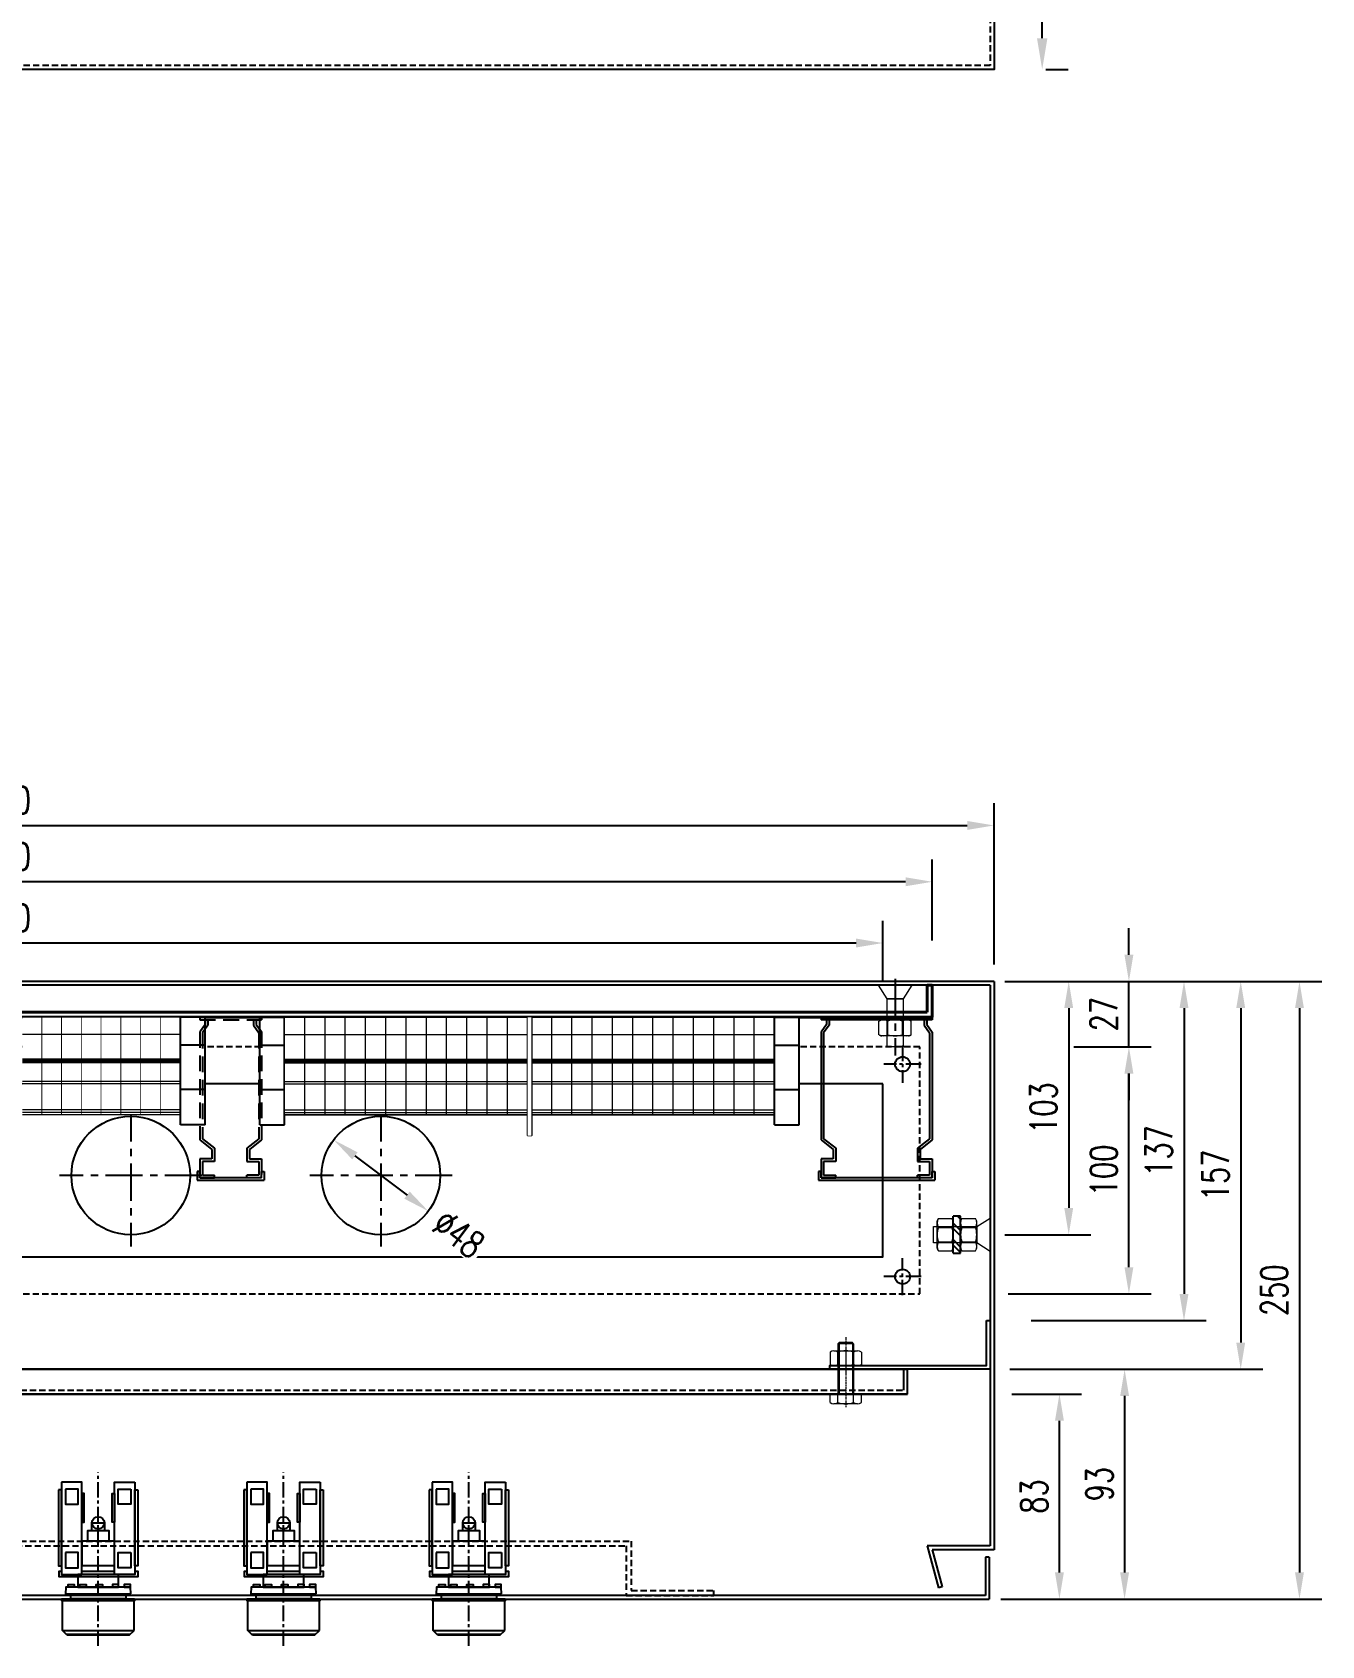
# Model space of a CAD drawing. Header units: millimetres. Extents: x 2153 to 5658, y -781 to 1156.
# Drawn here: x 3658 to 4179, y -781 to -128 of the extents above; entities that cross this region are included whole.
import ezdxf

# ---------------------------------------------------------------- set-up
doc = ezdxf.new("R2010")
doc.units = ezdxf.units.MM
doc.set_wipeout_variables(frame=1)
doc.linetypes.add('CENTER', pattern=[2, 1.25, -0.25, 0.25, -0.25])
doc.linetypes.add('HIDDEN', pattern=[9.525, 6.35, -3.175])
for name, color, linetype in [('000planta general', 7, 'Continuous'), ('40GENE-102-DIMENSION', 40, 'Continuous'), ('47ELEC-102-PROYEC', 1, 'HIDDEN'), ('47ELEC-103-EJES', 122, 'CENTER'), ('47ELEC-106-SIMB-F', 2, 'Continuous'), ('47ELEC-107-SIMB-M', 3, 'Continuous'), ('47ELEC-109-ACHUR', 8, 'Continuous'), ('47ELEC-205-EQUIP', 5, 'Continuous')]:
    doc.layers.add(name, color=color, linetype=linetype)
doc.layers.add('modelo', color=5, linetype='Continuous', lineweight=40)
doc.styles.add('ROMANS', font='romans.shx', dxfattribs={"width": 0.75})
doc.dimstyles.new('SNC-LAVALIN', dxfattribs={"dimscale": 0, "dimtxt": 2.5, "dimasz": 2.5, "dimexe": 1.5, "dimexo": 1, "dimgap": 1.25, "dimtad": 1, "dimdec": 0, "dimzin": 1, "dimdsep": 46, "dimtxsty": 'ROMANS', "dimcen": 0.09, "dimclrd": 256, "dimclre": 256, "dimclrt": 7, "dimadec": 0, "dimazin": 0, "dimtfac": 1, "dimtdec": 0, "dimtix": 1, "dimtmove": 2, "dimatfit": 3, "dimfxl": 1, "dimtfill": 1, "dimtolj": 1, "dimarcsym": 0})

# ---------------------------------------------------------------- blocks, each defined once
blk = doc.blocks.new('CA-40x60')
at = {"layer": '40GENE-102-DIMENSION', "color": 40}
for p, q in [((-1.07, -13), (-1.07, 32)), ((-1.07, 32), (0, 32)), ((0, -13), (0, 32)), ((0, 29.77), (1.84, 29.77)), ((0, 28.7), (2.19, 28.7)), ((1.84, 29.77), (4.91, 32)), ((2.19, 28.7), (5.26, 30.93)), ((4.91, 32), (48.6, 32)), ((5.26, 30.93), (48.08, 30.93)), ((48.08, 30.93), (51.92, 25.99)), ((48.6, 32), (52.44, 27.06)), ((52.44, 27.06), (56.28, 27.06)), ((56.28, 27.06), (56.28, 32)), ((56.28, 32), (63.93, 32)), ((57.35, 25.99), (57.35, 30.93)), ((57.35, 30.93), (62.87, 30.93)), ((62.87, 30.93), (62.87, 25.99)), ((63.93, 32), (63.93, 25.99)), ((51.92, 25.99), (57.35, 25.99)), ((63.93, 25.99), (62.87, 25.99)), ((-1.07, -13), (0, -13)), ((0, -9.7), (2.19, -9.7)), ((0, -10.77), (1.84, -10.77)), ((1.84, -10.77), (4.91, -13)), ((2.19, -9.7), (5.26, -11.93)), ((4.91, -13), (48.6, -13)), ((5.26, -11.93), (48.08, -11.93)), ((48.08, -11.93), (51.92, -6.99)), ((48.6, -13), (52.44, -8.06)), ((51.92, -6.99), (57.35, -6.99)), ((52.44, -8.06), (56.28, -8.06)), ((56.28, -8.06), (56.28, -13)), ((56.28, -13), (63.93, -13)), ((57.35, -6.99), (57.35, -11.93)), ((57.35, -11.93), (62.87, -11.93)), ((62.87, -11.93), (62.87, -6.99)), ((63.93, -6.99), (62.87, -6.99)), ((63.93, -13), (63.93, -6.99))]:
    blk.add_line(p, q, dxfattribs=at)
blk = doc.blocks.new('*D60')
at = {"layer": '40GENE-102-DIMENSION', "lineweight": -2, "transparency": 16777216}
for p, q in [((4064.77, -511.89), (4179.38, -511.89)), ((4170.38, -522.69), (4170.38, -751.09)), ((4049.47, -761.89), (4179.38, -761.89))]:
    blk.add_line(p, q, dxfattribs=at)
at = {"layer": '40GENE-102-DIMENSION', "transparency": 16777216}
for points in [[(4168.58, -522.69), (4172.18, -522.69), (4170.38, -511.89)], [(4168.58, -751.09), (4172.18, -751.09), (4170.38, -761.89)]]:
    blk.add_solid(points, dxfattribs=at)
at = {"layer": '40GENE-102-DIMENSION', "color": 0, "transparency": 16777216, "insert": (4160.18, -636.89), "char_height": 10.8, "attachment_point": 5, "rotation": 90, "style": 'ROMANS', "bg_fill": 3, "box_fill_scale": 1.1, "bg_fill_color": 256, "bg_fill_true_color": 13158600, "bg_fill_transparency": 0}
blk.add_mtext('\\A1;250', dxfattribs=at)
blk = doc.blocks.new('*D41')
at = {"layer": '40GENE-102-DIMENSION', "lineweight": -2, "transparency": 16777216}
for p, q in [((4065.4, -511.89), (4132.65, -511.89)), ((4123.65, -522.69), (4123.65, -638.37)), ((4061.77, -649.17), (4132.65, -649.17))]:
    blk.add_line(p, q, dxfattribs=at)
at = {"layer": '40GENE-102-DIMENSION', "transparency": 16777216}
for points in [[(4121.85, -522.69), (4125.45, -522.69), (4123.65, -511.89)], [(4121.85, -638.37), (4125.45, -638.37), (4123.65, -649.17)]]:
    blk.add_solid(points, dxfattribs=at)
at = {"layer": '40GENE-102-DIMENSION', "color": 0, "transparency": 16777216, "insert": (4113.45, -580.53), "char_height": 10.8, "attachment_point": 5, "rotation": 90, "style": 'ROMANS', "bg_fill": 3, "box_fill_scale": 1.1, "bg_fill_color": 256, "bg_fill_true_color": 13158600, "bg_fill_transparency": 0}
blk.add_mtext('\\A1;137', dxfattribs=at)
blk = doc.blocks.new('*D42')
at = {"layer": '40GENE-102-DIMENSION', "lineweight": -2, "transparency": 16777216}
for p, q in [((4051.16, -511.89), (4086, -511.89)), ((4077, -522.69), (4077, -603.6)), ((4051.16, -614.4), (4086, -614.4))]:
    blk.add_line(p, q, dxfattribs=at)
at = {"layer": '40GENE-102-DIMENSION', "transparency": 16777216}
for points in [[(4075.2, -522.69), (4078.8, -522.69), (4077, -511.89)], [(4075.2, -603.6), (4078.8, -603.6), (4077, -614.4)]]:
    blk.add_solid(points, dxfattribs=at)
at = {"layer": '40GENE-102-DIMENSION', "color": 0, "transparency": 16777216, "insert": (4066.8, -563.15), "char_height": 10.8, "attachment_point": 5, "rotation": 90, "style": 'ROMANS', "bg_fill": 3, "box_fill_scale": 1.1, "bg_fill_color": 256, "bg_fill_true_color": 13158600, "bg_fill_transparency": 0}
blk.add_mtext('\\A1;103', dxfattribs=at)
blk = doc.blocks.new('*D61')
at = {"layer": '40GENE-102-DIMENSION', "lineweight": -2, "transparency": 16777216}
for p, q in [((3271.77, -495.39), (3271.77, -462.56)), ((4021.77, -495.39), (4021.77, -462.56)), ((4010.97, -471.56), (3282.57, -471.56))]:
    blk.add_line(p, q, dxfattribs=at)
at = {"layer": '40GENE-102-DIMENSION', "transparency": 16777216}
for points in [[(3282.57, -469.76), (3282.57, -473.36), (3271.77, -471.56)], [(4010.97, -469.76), (4010.97, -473.36), (4021.77, -471.56)]]:
    blk.add_solid(points, dxfattribs=at)
at = {"layer": '40GENE-102-DIMENSION', "color": 0, "transparency": 16777216, "insert": (3646.77, -461.36), "char_height": 10.8, "attachment_point": 5, "style": 'ROMANS', "bg_fill": 3, "box_fill_scale": 1.1, "bg_fill_color": 256, "bg_fill_true_color": 13158600, "bg_fill_transparency": 0}
blk.add_mtext('\\A1;750', dxfattribs=at)
blk = doc.blocks.new('*D43')
at = {"layer": '40GENE-102-DIMENSION', "lineweight": -2, "transparency": 16777216}
for p, q in [((3246.77, -505.01), (3246.77, -439.77)), ((4046.77, -505.01), (4046.77, -439.77)), ((3257.57, -448.77), (4035.97, -448.77))]:
    blk.add_line(p, q, dxfattribs=at)
at = {"layer": '40GENE-102-DIMENSION', "transparency": 16777216}
for points in [[(3257.57, -446.97), (3257.57, -450.57), (3246.77, -448.77)], [(4035.97, -446.97), (4035.97, -450.57), (4046.77, -448.77)]]:
    blk.add_solid(points, dxfattribs=at)
at = {"layer": '40GENE-102-DIMENSION', "color": 0, "transparency": 16777216, "insert": (3646.77, -438.57), "char_height": 10.8, "attachment_point": 5, "style": 'ROMANS', "bg_fill": 3, "box_fill_scale": 1.1, "bg_fill_color": 256, "bg_fill_true_color": 13158600, "bg_fill_transparency": 0}
blk.add_mtext('\\A1;800', dxfattribs=at)
blk = doc.blocks.new('*D44')
at = {"layer": '40GENE-102-DIMENSION', "lineweight": -2, "transparency": 16777216}
for p, q in [((3291.77, -490.67), (3291.77, -487.35)), ((4001.77, -512.07), (4001.77, -487.35)), ((3990.97, -496.35), (3302.57, -496.35))]:
    blk.add_line(p, q, dxfattribs=at)
at = {"layer": '40GENE-102-DIMENSION', "transparency": 16777216}
for points in [[(3302.57, -494.55), (3302.57, -498.15), (3291.77, -496.35)], [(3990.97, -494.55), (3990.97, -498.15), (4001.77, -496.35)]]:
    blk.add_solid(points, dxfattribs=at)
at = {"layer": '40GENE-102-DIMENSION', "color": 0, "transparency": 16777216, "insert": (3646.77, -486.15), "char_height": 10.8, "attachment_point": 5, "style": 'ROMANS', "bg_fill": 3, "box_fill_scale": 1.1, "bg_fill_color": 256, "bg_fill_true_color": 13158600, "bg_fill_transparency": 0}
blk.add_mtext('\\A1;710', dxfattribs=at)
blk = doc.blocks.new('*D45')
at = {"layer": '40GENE-102-DIMENSION', "lineweight": -2, "transparency": 16777216}
for p, q in [((4079.07, -538.39), (4110.36, -538.39)), ((4101.36, -627.59), (4101.36, -549.19)), ((4052.56, -638.39), (4110.36, -638.39))]:
    blk.add_line(p, q, dxfattribs=at)
at = {"layer": '40GENE-102-DIMENSION', "transparency": 16777216}
for points in [[(4099.56, -549.19), (4103.16, -549.19), (4101.36, -538.39)], [(4099.56, -627.59), (4103.16, -627.59), (4101.36, -638.39)]]:
    blk.add_solid(points, dxfattribs=at)
at = {"layer": '40GENE-102-DIMENSION', "color": 0, "transparency": 16777216, "insert": (4091.16, -588.39), "char_height": 10.8, "attachment_point": 5, "rotation": 90, "style": 'ROMANS', "bg_fill": 3, "box_fill_scale": 1.1, "bg_fill_color": 256, "bg_fill_true_color": 13158600, "bg_fill_transparency": 0}
blk.add_mtext('\\A1;100', dxfattribs=at)
blk = doc.blocks.new('*D46')
at = {"layer": '40GENE-102-DIMENSION', "lineweight": -2, "transparency": 16777216}
for p, q in [((4101.36, -501.09), (4101.36, -490.29)), ((4101.36, -538.39), (4101.36, -511.89)), ((4104, -511.89), (4110.36, -511.89)), ((4097.07, -538.39), (4110.36, -538.39)), ((4101.36, -549.19), (4101.36, -559.99))]:
    blk.add_line(p, q, dxfattribs=at)
at = {"layer": '40GENE-102-DIMENSION', "transparency": 16777216}
for points in [[(4099.56, -501.09), (4103.16, -501.09), (4101.36, -511.89)], [(4099.56, -549.19), (4103.16, -549.19), (4101.36, -538.39)]]:
    blk.add_solid(points, dxfattribs=at)
at = {"layer": '40GENE-102-DIMENSION', "color": 0, "transparency": 16777216, "insert": (4091.16, -525.14), "char_height": 10.8, "attachment_point": 5, "rotation": 90, "style": 'ROMANS', "bg_fill": 3, "box_fill_scale": 1.1, "bg_fill_color": 256, "bg_fill_true_color": 13158600, "bg_fill_transparency": 0}
blk.add_mtext('\\A1;27', dxfattribs=at)
blk = doc.blocks.new('*D64')
at = {"layer": '40GENE-102-DIMENSION', "lineweight": -2, "transparency": 16777216}
blk.add_line((3788.16, -582.5), (3809.24, -598.39), dxfattribs=at)
at = {"layer": '40GENE-102-DIMENSION', "transparency": 16777216}
blk.add_solid([(3789.24, -581.07), (3787.07, -583.94), (3779.53, -576)], dxfattribs=at)
at = {"layer": '40GENE-102-DIMENSION', "color": 0, "transparency": 16777216, "insert": (3830.15, -614.14), "char_height": 10.8, "attachment_point": 5, "rotation": 323.00621, "style": 'ROMANS', "bg_fill": 3, "box_fill_scale": 1.1, "bg_fill_color": 256, "bg_fill_true_color": 13158600, "bg_fill_transparency": 0}
blk.add_mtext('\\A1;∅48', dxfattribs=at)
at = {"layer": '40GENE-102-DIMENSION', "transparency": 16777216}
blk.add_solid([(3810.32, -596.95), (3808.16, -599.83), (3817.87, -604.89)], dxfattribs=at)
blk = doc.blocks.new('tuerxa 1-4')
at = {"color": 7, "lineweight": 5}
for p, q in [((-6.35, -2.5), (-6.35, 2.5)), ((4.76, 3), (-4.76, 3)), ((-3.18, 2.5), (-3.18, -2.5)), ((3.18, 2.5), (3.18, -2.5)), ((6.35, -2.5), (6.35, 2.5)), ((4.76, -3), (-4.76, -3))]:
    blk.add_line(p, q, dxfattribs=at)
at = {"color": 7, "linetype": 'CENTER', "lineweight": 5}
blk.add_line((0, -3), (0, 3), dxfattribs=at)
at = {"color": 7, "lineweight": 5}
for centre, radius, start, end in [((-4.76, 0.23), 2.77, 55.03966, 124.96034), ((0, -7.33), 10.33, 72.10345, 107.89655), ((4.76, 0.23), 2.77, 55.03966, 124.96034), ((-4.76, -0.23), 2.77, 235.03966, 304.96034), ((0, 7.33), 10.33, 252.10345, 287.89655), ((4.76, -0.23), 2.77, 235.03966, 304.96034)]:
    blk.add_arc(centre, radius, start, end, dxfattribs=at)
blk = doc.blocks.new('*D47')
at = {"layer": '40GENE-102-DIMENSION', "lineweight": -2, "transparency": 16777216}
for p, q in [((4128.36, -511.89), (4155.6, -511.89)), ((4146.6, -522.69), (4146.6, -658.09)), ((4053.12, -668.89), (4155.6, -668.89))]:
    blk.add_line(p, q, dxfattribs=at)
at = {"layer": '40GENE-102-DIMENSION', "transparency": 16777216}
for points in [[(4144.8, -522.69), (4148.4, -522.69), (4146.6, -511.89)], [(4144.8, -658.09), (4148.4, -658.09), (4146.6, -668.89)]]:
    blk.add_solid(points, dxfattribs=at)
at = {"layer": '40GENE-102-DIMENSION', "color": 0, "transparency": 16777216, "insert": (4136.4, -590.39), "char_height": 10.8, "attachment_point": 5, "rotation": 90, "style": 'ROMANS', "bg_fill": 3, "box_fill_scale": 1.1, "bg_fill_color": 256, "bg_fill_true_color": 13158600, "bg_fill_transparency": 0}
blk.add_mtext('\\A1;157', dxfattribs=at)
blk = doc.blocks.new('*D48')
at = {"layer": '40GENE-102-DIMENSION', "lineweight": -2, "transparency": 16777216}
for p, q in [((4053.92, -678.89), (4082.24, -678.89)), ((4073.24, -751.09), (4073.24, -689.69)), ((4053.92, -761.89), (4082.24, -761.89))]:
    blk.add_line(p, q, dxfattribs=at)
at = {"layer": '40GENE-102-DIMENSION', "transparency": 16777216}
for points in [[(4071.44, -689.69), (4075.04, -689.69), (4073.24, -678.89)], [(4071.44, -751.09), (4075.04, -751.09), (4073.24, -761.89)]]:
    blk.add_solid(points, dxfattribs=at)
at = {"layer": '40GENE-102-DIMENSION', "color": 0, "transparency": 16777216, "insert": (4063.04, -720.39), "char_height": 10.8, "attachment_point": 5, "rotation": 90, "style": 'ROMANS', "bg_fill": 3, "box_fill_scale": 1.1, "bg_fill_color": 256, "bg_fill_true_color": 13158600, "bg_fill_transparency": 0}
blk.add_mtext('\\A1;83', dxfattribs=at)
blk = doc.blocks.new('*D49')
at = {"layer": '40GENE-102-DIMENSION', "lineweight": -2, "transparency": 16777216}
for p, q in [((4072.95, -668.89), (4108.61, -668.89)), ((4099.61, -679.69), (4099.61, -751.09)), ((4074.2, -761.89), (4108.61, -761.89))]:
    blk.add_line(p, q, dxfattribs=at)
at = {"layer": '40GENE-102-DIMENSION', "transparency": 16777216}
for points in [[(4097.81, -679.69), (4101.41, -679.69), (4099.61, -668.89)], [(4097.81, -751.09), (4101.41, -751.09), (4099.61, -761.89)]]:
    blk.add_solid(points, dxfattribs=at)
at = {"layer": '40GENE-102-DIMENSION', "color": 0, "transparency": 16777216, "insert": (4089.41, -715.39), "char_height": 10.8, "attachment_point": 5, "rotation": 90, "style": 'ROMANS', "bg_fill": 3, "box_fill_scale": 1.1, "bg_fill_color": 256, "bg_fill_true_color": 13158600, "bg_fill_transparency": 0}
blk.add_mtext('\\A1;93', dxfattribs=at)
blk = doc.blocks.new('*D84')
at = {"layer": '40GENE-102-DIMENSION', "lineweight": -2, "transparency": 16777216}
for p, q in [((4042.77, -77.4), (4076.77, -77.4)), ((4066.27, -90), (4066.27, -97.05)), ((4066.27, -130.14), (4066.27, -123.1)), ((4067.77, -142.74), (4076.77, -142.74))]:
    blk.add_line(p, q, dxfattribs=at)
at = {"layer": '40GENE-102-DIMENSION', "transparency": 16777216}
for points in [[(4064.17, -90), (4068.37, -90), (4066.27, -77.4)], [(4064.17, -130.14), (4068.37, -130.14), (4066.27, -142.74)]]:
    blk.add_solid(points, dxfattribs=at)
at = {"layer": '40GENE-102-DIMENSION', "color": 0, "transparency": 16777216, "insert": (4066.27, -110.07), "char_height": 12.6, "attachment_point": 5, "rotation": 90, "style": 'ROMANS', "bg_fill": 3, "box_fill_scale": 1.1, "bg_fill_color": 256, "bg_fill_true_color": 13158600, "bg_fill_transparency": 0}
blk.add_mtext('\\A1;65', dxfattribs=at)
blk = doc.blocks.new('MLBL-LAMPARA-VS')
at = {"layer": '47ELEC-107-SIMB-M'}
h = blk.add_hatch(color=256, dxfattribs=at)
h.dxf.hatch_style = 1
h.paths.add_polyline_path([(-14, 14.71), (-14.72, 14.71), (-14.72, 0), (-14, 0)])
h.paths.add_polyline_path([(-14, 0), (-14.72, 0), (-14.72, -14.71), (-14, -14.71)])
at = {"layer": '47ELEC-103-EJES', "ltscale": 5}
blk.add_line((4.23, 0), (-65.89, 0), dxfattribs=at)
at = {"layer": '47ELEC-107-SIMB-M'}
for p, q in [((-14, 14.5), (-14, -14.5)), ((-2, 14.5), (-14, 14.5)), ((0, 12.5), (-2, 14.5)), ((-2, -14.5), (-2, 14.5)), ((-0.32, 12.82), (-0.32, -12.82)), ((0, 12.5), (0, -12.5)), ((0, -12.5), (-2, -14.5)), ((-2, -14.5), (-14, -14.5))]:
    blk.add_line(p, q, dxfattribs=at)
for points in [[(-62, 14.87), (-24.54, 14.87), (-24.54, 6.62), (-62, 6.62)], [(-59.16, 13.21), (-53.01, 13.21), (-53.01, 8.08), (-59.16, 8.08)], [(-58.88, 16.04), (-28.06, 16.04), (-28.06, 14.87), (-58.88, 14.87)], [(-33.49, 13.21), (-27.34, 13.21), (-27.34, 8.08), (-33.49, 8.08)], [(-16.72, 13.24), (-19.54, 13.04), (-19.54, -13.04), (-16.72, -13.24)], [(-14.72, 14.71), (-14, 14.71), (-14, -14.71), (-14.72, -14.71)], [(-57.45, 6.62), (-45.72, 6.62), (-45.72, 5.69), (-57.45, 5.69)], [(-28.27, 6.62), (-38.15, 6.62), (-38.15, -6.62), (-28.27, -6.62)], [(-19.54, 8.19), (-24.54, 8.19), (-24.54, -8.19), (-19.54, -8.19)], [(-19.54, 13.04), (-20.59, 13.04), (-20.59, 10.58), (-19.54, 10.58)], [(-19.54, 8.29), (-20.59, 8.29), (-20.59, 5.83), (-19.54, 5.83)], [(-16.72, 11.15), (-14.72, 11.15), (-14.72, -11.05), (-16.72, -11.05)], [(-19.54, -0.77), (-20.59, -0.77), (-20.59, 1.7), (-19.54, 1.7)], [(-57.45, -6.62), (-45.72, -6.62), (-45.72, -5.69), (-57.45, -5.69)], [(-19.54, -7.36), (-20.59, -7.36), (-20.59, -4.9), (-19.54, -4.9)], [(-62, -14.87), (-24.54, -14.87), (-24.54, -6.62), (-62, -6.62)], [(-59.16, -13.21), (-53.01, -13.21), (-53.01, -8.08), (-59.16, -8.08)], [(-33.49, -13.21), (-27.34, -13.21), (-27.34, -8.08), (-33.49, -8.08)], [(-19.54, -12.11), (-20.59, -12.11), (-20.59, -9.65), (-19.54, -9.65)], [(-58.88, -16.04), (-28.06, -16.04), (-28.06, -14.87), (-58.88, -14.87)]]:
    blk.add_lwpolyline(points, close=True, dxfattribs=at)
for points in [[(-25.96, 14.87), (-25.96, 16.1), (-23.69, 16.1), (-23.69, -15.85), (-25.96, -15.85), (-25.96, -14.87)], [(-25.96, -6.62), (-25.96, 6.62)], [(-42.39, -2.5), (-45.48, -2.5), (-45.48, 2.5), (-42.39, 2.5)], [(-38.15, -4.25), (-42.39, -4.25), (-42.39, 4.27), (-38.15, 4.27)]]:
    blk.add_lwpolyline(points, dxfattribs=at)
blk.add_circle((-45.48, 0), 2.5, dxfattribs=at)
blk = doc.blocks.new('BORNERA -10mm-latarl')
at = {"color": 5}
blk.add_wipeout([(41.61, 0), (33.61, 0), (33.61, -39.53), (41.61, -39.53)], dxfattribs=at)
at = {"layer": '47ELEC-205-EQUIP', "color": 5, "lineweight": 5}
for p, q in [((41.61, 0), (33.61, 0)), ((41.61, -39.53), (41.61, 0)), ((41.61, -7), (33.61, -7)), ((41.61, -17), (33.61, -17)), ((41.61, -17.5), (33.61, -17.5)), ((41.61, -18), (33.61, -18)), ((41.61, -18.5), (33.61, -18.5)), ((41.61, -26), (33.61, -26)), ((41.61, -27), (33.61, -27)), ((41.61, -37.53), (33.61, -37.53)), ((41.61, -38.53), (33.61, -38.53)), ((41.61, -39.53), (33.61, -39.53)), ((41.61, -39.53), (33.61, -39.53))]:
    blk.add_line(p, q, dxfattribs=at)
blk = doc.blocks.new('bornera separadora')
blk.add_wipeout([(-10, 21.78), (0, 21.78), (0, -21.78), (-10, -21.78)])
for p, q in [((-10, -21.78), (-10, 21.78)), ((0, 21.78), (-10, 21.78)), ((0, -21.78), (0, 21.78)), ((0, 10.47), (-10, 10.47)), ((0, -7.41), (-10, -7.41)), ((0, -21.78), (-10, -21.78))]:
    blk.add_line(p, q)
blk = doc.blocks.new('SEPA VS')
blk.add_lwpolyline([(3858.08, -460.69), (3859.58, -460.69), (3859.58, -508.57), (3858.08, -508.57)], close=True)
blk.add_wipeout([(3858.08, -460.69), (3858.08, -508.57), (3859.58, -508.57), (3859.58, -460.69)])
blk = doc.blocks.new('SSSSS')
at = {"color": 5, "lineweight": 5}
blk.add_wipeout([(3759.68, -460.69), (3767.88, -460.69), (3767.88, -500.22), (3759.68, -500.22)], dxfattribs=at).dxf.layer = '47ELEC-205-EQUIP'
at = {"layer": '47ELEC-205-EQUIP', "color": 5, "lineweight": 5}
for p, q in [((3759.68, -500.22), (3759.68, -460.69)), ((3759.68, -460.69), (3767.88, -460.69)), ((3759.68, -467.69), (3767.88, -467.69)), ((3759.68, -477.69), (3767.88, -477.69)), ((3759.68, -478.19), (3767.88, -478.19)), ((3759.68, -478.69), (3767.88, -478.69)), ((3759.68, -479.19), (3767.88, -479.19)), ((3759.68, -486.69), (3767.88, -486.69)), ((3759.68, -487.69), (3767.88, -487.69)), ((3759.68, -498.22), (3767.88, -498.22)), ((3759.68, -499.22), (3767.88, -499.22)), ((3759.68, -500.22), (3767.88, -500.22)), ((3759.68, -500.22), (3767.88, -500.22))]:
    blk.add_line(p, q, dxfattribs=at)
blk.add_lwpolyline([(3759.68, -460.69), (3767.88, -460.69), (3767.88, -500.22), (3759.68, -500.22)], close=True, dxfattribs=at)
blk = doc.blocks.new('25')
at = {"layer": '40GENE-102-DIMENSION', "color": 40, "linetype": 'HIDDEN'}
for p, q in [((5244.61, 884.58), (5244.61, 909.58)), ((5244.61, 909.58), (5245.68, 909.58)), ((5245.68, 884.58), (5245.68, 909.58)), ((5247.52, 907.35), (5250.59, 909.58)), ((5247.87, 906.28), (5250.94, 908.51)), ((5250.59, 909.58), (5294.28, 909.58)), ((5250.94, 908.51), (5293.76, 908.51)), ((5293.76, 908.51), (5297.6, 903.57)), ((5294.28, 909.58), (5298.12, 904.64)), ((5301.96, 904.64), (5301.96, 909.58)), ((5301.96, 909.58), (5309.61, 909.58)), ((5303.03, 903.57), (5303.03, 908.51)), ((5303.03, 908.51), (5308.55, 908.51)), ((5308.55, 908.51), (5308.55, 903.57)), ((5309.61, 909.58), (5309.61, 903.57)), ((5245.68, 907.35), (5247.52, 907.35)), ((5245.68, 906.28), (5247.87, 906.28)), ((5297.6, 903.57), (5303.03, 903.57)), ((5298.12, 904.64), (5301.96, 904.64)), ((5309.61, 903.57), (5308.55, 903.57)), ((5293.76, 885.65), (5297.6, 890.59)), ((5294.28, 884.58), (5298.12, 889.52)), ((5297.6, 890.59), (5303.03, 890.59)), ((5298.12, 889.52), (5301.96, 889.52)), ((5301.96, 889.52), (5301.96, 884.58)), ((5303.03, 890.59), (5303.03, 885.65)), ((5308.55, 885.65), (5308.55, 890.59)), ((5309.61, 890.59), (5308.55, 890.59)), ((5309.61, 884.58), (5309.61, 890.59)), ((5244.61, 884.58), (5245.68, 884.58)), ((5245.68, 887.88), (5247.87, 887.88)), ((5245.68, 886.81), (5247.52, 886.81)), ((5247.52, 886.81), (5250.59, 884.58)), ((5247.87, 887.88), (5250.94, 885.65)), ((5250.59, 884.58), (5294.28, 884.58)), ((5250.94, 885.65), (5293.76, 885.65)), ((5301.96, 884.58), (5309.61, 884.58)), ((5303.03, 885.65), (5308.55, 885.65))]:
    blk.add_line(p, q, dxfattribs=at)

msp = doc.modelspace()

# ---------------------------------------------------------------- linework, layer by layer
at = {"color": 7, "lineweight": 5}
for p, q in [((4000.23, -533.46), (4000.23, -527.96)), ((4012.21, -527.46), (4001.33, -527.46)), ((4003.82, -533.46), (4003.82, -527.96)), ((4009.72, -533.46), (4009.72, -527.96)), ((4013.31, -533.46), (4013.31, -527.96)), ((4012.21, -533.96), (4001.33, -533.96)), ((4023.77, -619.83), (4023.77, -608.96)), ((3984.1, -658.02), (3983.6, -658.52)), ((3983.6, -658.52), (3983.6, -678.89)), ((3989.95, -658.52), (3983.6, -658.52)), ((3989.45, -658.02), (3984.1, -658.02)), ((3984.1, -658.02), (3984.1, -678.89)), ((3989.95, -658.52), (3989.45, -658.02)), ((3989.45, -658.02), (3989.45, -678.89)), ((3989.95, -658.52), (3989.95, -678.89)), ((3993.12, -678.89), (3980.42, -678.89)), ((3980.42, -682.39), (3980.42, -678.89)), ((3983.59, -682.39), (3983.59, -678.89)), ((3989.95, -682.39), (3989.95, -678.89)), ((3993.12, -682.39), (3993.12, -678.89)), ((3991.53, -682.89), (3982.01, -682.89))]:
    msp.add_line(p, q, dxfattribs=at)
at = {"color": 40}
for p, q in [((3725.39, -588.89), (3724.39, -588.89)), ((3724.39, -588.89), (3724.39, -591.39)), ((3724.39, -591.39), (3724.39, -592.39)), ((3724.39, -592.39), (3751.39, -592.39)), ((3725.39, -591.39), (3725.39, -588.89)), ((3750.39, -591.39), (3725.39, -591.39)), ((3750.39, -591.39), (3750.39, -588.89)), ((3750.39, -588.89), (3751.39, -588.89)), ((3751.39, -588.89), (3751.39, -591.39)), ((3751.39, -591.39), (3751.39, -592.39)), ((3976.77, -588.89), (3975.77, -588.89)), ((3975.77, -588.89), (3975.77, -591.39)), ((3975.77, -591.39), (3975.77, -592.39)), ((3975.77, -592.39), (4022.77, -592.39)), ((3976.77, -591.39), (3976.77, -588.89)), ((4021.77, -591.39), (3976.77, -591.39)), ((4021.77, -591.39), (4021.77, -588.89)), ((4021.77, -588.89), (4022.77, -588.89)), ((4022.77, -588.89), (4022.77, -591.39)), ((4022.77, -591.39), (4022.77, -592.39))]:
    msp.add_line(p, q, dxfattribs=at)
at = {"color": 7, "linetype": 'CENTER', "lineweight": 5}
msp.add_line((3986.77, -655.83), (3986.77, -684.24), dxfattribs=at)
at = {"color": 7, "lineweight": 5}
for points in [[(4000.02, -513.39), (4013.52, -513.39), (4010.07, -518.89), (4003.47, -518.89)], [(4003.47, -518.89), (4010.07, -518.89), (4010.07, -538.39), (4003.47, -538.39)]]:
    msp.add_lwpolyline(points, close=True, dxfattribs=at)
for centre, radius, start, end in [((4002.03, -530.93), 3.47, 58.83853, 121.16147), ((4001.6, -529.5), 2.06, 97.38491, 131.503), ((4006.77, -536.41), 8.95, 70.76054, 109.23946), ((4011.51, -530.93), 3.47, 58.83853, 121.16147), ((4011.94, -529.5), 2.06, 48.497, 82.61509), ((4002.03, -530.49), 3.47, 238.83853, 301.16147), ((4001.6, -531.92), 2.06, 228.497, 262.61509), ((4006.77, -525.01), 8.95, 250.76054, 289.23946), ((4011.51, -530.49), 3.47, 238.83853, 301.16147), ((4011.94, -531.92), 2.06, 277.38491, 311.503), ((4027.24, -609.65), 3.47, 148.83853, 211.16147), ((4025.81, -609.23), 2.06, 138.497, 172.61509), ((4032.72, -614.4), 8.95, 160.76054, 199.23946), ((4027.24, -619.14), 3.47, 148.83853, 211.16147), ((4025.81, -619.57), 2.06, 187.38491, 221.503), ((3982.01, -680.12), 2.77, 235.04286, 304.95714), ((3986.77, -672.56), 10.33, 252.10259, 287.89741), ((3991.53, -680.12), 2.77, 235.04286, 304.95714)]:
    msp.add_arc(centre, radius, start, end, dxfattribs=at)
at = {"layer": '47ELEC-102-PROYEC', "linetype": 'Continuous', "ltscale": 3}
for p, q in [((3285.49, -668.89), (4011.77, -668.89)), ((4010.27, -677.39), (4010.27, -668.89)), ((4011.77, -678.89), (3285.49, -678.89))]:
    msp.add_line(p, q, dxfattribs=at)
at = {"layer": '47ELEC-102-PROYEC', "ltscale": 0.4}
msp.add_line((3283.27, -677.39), (4010.27, -677.39), dxfattribs=at)
at = {"layer": '47ELEC-102-PROYEC', "ltscale": 0.5}
msp.add_line((3933.39, -760.39), (3933.39, -758.39), dxfattribs=at)
at = {"layer": '47ELEC-102-PROYEC', "ltscale": 0.4}
msp.add_lwpolyline([(4016.77, -538.39), (3276.77, -538.39), (3276.77, -638.39), (4016.77, -638.39)], close=True, dxfattribs=at)
at = {"layer": '47ELEC-102-PROYEC', "linetype": 'Continuous', "ltscale": 3}
msp.add_lwpolyline([(4011.77, -678.89), (4011.77, -668.89), (3281.77, -668.89), (3281.77, -678.89)], close=True, dxfattribs=at)
at = {"layer": '47ELEC-102-PROYEC', "ltscale": 0.4}
for points in [[(3360.25, -758.39), (3393.7, -758.39), (3393.7, -738.39), (3899.95, -738.39), (3899.95, -758.39), (3933.39, -758.39)], [(3360.25, -760.39), (3395.7, -760.39), (3395.7, -740.39), (3897.95, -740.39), (3897.95, -760.39), (3933.39, -760.39)]]:
    msp.add_lwpolyline(points, dxfattribs=at)
at = {"layer": '47ELEC-103-EJES', "ltscale": 5}
for p, q in [((4009.77, -537.88), (4009.77, -552.91)), ((4017.29, -545.39), (4002.25, -545.39)), ((4009.77, -638.91), (4009.77, -623.88)), ((4017.29, -631.39), (4002.25, -631.39))]:
    msp.add_line(p, q, dxfattribs=at)
at = {"layer": '47ELEC-103-EJES', "ltscale": 12}
for p, q in [((3697.45, -561.65), (3697.45, -619.25)), ((3798.7, -561.65), (3798.7, -619.25)), ((3726.25, -590.45), (3668.65, -590.45)), ((3827.5, -590.45), (3769.9, -590.45))]:
    msp.add_line(p, q, dxfattribs=at)
at = {"layer": '47ELEC-205-EQUIP'}
for p, q in [((4046.77, -511.89), (3246.77, -511.89)), ((4045.27, -513.39), (3248.27, -513.39)), ((4045.27, -513.39), (4045.27, -740.39)), ((4046.77, -511.89), (4046.77, -741.89)), ((4045.27, -740.39), (4019.77, -740.39)), ((4045.27, -740.39), (4019.77, -740.39)), ((4019.77, -740.39), (4024.3, -757.3)), ((4046.77, -741.89), (4021.72, -741.89)), ((4021.72, -741.89), (4025.75, -756.91)), ((4044.77, -744.89), (4043.27, -744.89)), ((4043.27, -744.89), (4043.27, -760.39)), ((4044.77, -744.89), (4044.77, -761.89)), ((4025.75, -756.91), (4024.3, -757.3)), ((3248.77, -761.89), (4044.77, -761.89)), ((4043.27, -760.39), (3250.27, -760.39))]:
    msp.add_line(p, q, dxfattribs=at)
for points in [[(3246.77, 1057.26), (4046.77, 1057.26), (4046.77, -142.74), (3246.77, -142.74)], [(4001.77, -553.39), (3291.77, -553.39), (3291.77, -623.39), (4001.77, -623.39)]]:
    msp.add_lwpolyline(points, close=True, dxfattribs=at)
at = {"layer": '47ELEC-205-EQUIP', "linetype": 'HIDDEN', "ltscale": 0.4}
msp.add_lwpolyline([(3248.27, 1055.76), (4045.27, 1055.76), (4045.27, -141.24), (3248.27, -141.24)], close=True, dxfattribs=at)
at = {"layer": '47ELEC-205-EQUIP'}
for centre, radius in [((4009.77, -545.39), 3), ((3697.45, -590.45), 24), ((3798.7, -590.45), 24), ((4009.77, -631.39), 3)]:
    msp.add_circle(centre, radius, dxfattribs=at)
at = {"layer": 'modelo', "color": 6}
for p, q in [((4019.77, -524.39), (4019.77, -513.39)), ((4019.77, -513.39), (4021.77, -513.39)), ((4021.77, -526.39), (4021.77, -513.39)), ((4021.77, -526.39), (3271.77, -526.39)), ((4019.77, -524.39), (3273.77, -524.39))]:
    msp.add_line(p, q, dxfattribs=at)

# ---------------------------------------------------------------- block references
at = {"xscale": -1, "rotation": 90}
msp.add_blockref('CA-40x60', (4008.77, -527.46), dxfattribs=at)
for name, p, rotation in [('tuerxa 1-4', (3986.77, -664.39), 180), ('MLBL-LAMPARA-VS', (3684.27, -776.54), 270), ('MLBL-LAMPARA-VS', (3759.27, -776.54), 270), ('MLBL-LAMPARA-VS', (3834.27, -776.54), 270)]:
    msp.add_blockref(name, p, dxfattribs=dict(rotation=rotation))

# ---------------------------------------------------------------- next in the draw order: dimensions: what is measured, and where the dimension line sits
at = {"layer": '40GENE-102-DIMENSION', "color": 0}
dim = msp.add_linear_dim(base=(4066.27, -77.4), p1=(4046.77, -142.74), p2=(4021.77, -77.4), angle=90, dimstyle='SNC-LAVALIN', override={"dimscale": 7.000007, "dimtxt": 1.8, "dimasz": 1.8, "dimexo": 3, "dimgap": 0.8, "dimclrt": 0}, dxfattribs=at)
dim.commit()
dim.dimension.update_dxf_attribs({"geometry": '*D84', "text_midpoint": (4066.27, -110.07), "dimtype": 160})
dim = msp.add_linear_dim(base=(3271.77, -471.56), p1=(4021.77, -513.39), p2=(3271.77, -513.39), dimstyle='SNC-LAVALIN', override={"dimscale": 5.999988, "dimtxt": 1.8, "dimasz": 1.8, "dimexo": 3, "dimgap": 0.8, "dimclrt": 0}, dxfattribs=at)
dim.commit()
dim.dimension.update_dxf_attribs({"geometry": '*D61', "text_midpoint": (3646.77, -461.36)})
dim = msp.add_linear_dim(base=(4170.38, -761.89), p1=(4046.77, -511.89), p2=(4031.47, -761.89), angle=90, dimstyle='SNC-LAVALIN', override={"dimscale": 5.999988, "dimtxt": 1.8, "dimasz": 1.8, "dimexo": 3, "dimgap": 0.8, "dimclrt": 0}, dxfattribs=at)
dim.commit()
dim.dimension.update_dxf_attribs({"geometry": '*D60', "text_midpoint": (4160.18, -636.89)})
dim = msp.add_diameter_dim_2p(p1=(3779.53, -576), p2=(3817.87, -604.89), dimstyle='SNC-LAVALIN', override={"dimscale": 5.999988, "dimtxt": 1.8, "dimasz": 1.8, "dimexo": 3, "dimgap": 0.8, "dimclrt": 0}, dxfattribs=at)
dim.commit()
dim.dimension.update_dxf_attribs({"geometry": '*D64', "text_midpoint": (3830.15, -614.14), "dimtype": 163})

# ---------------------------------------------------------------- next in the draw order: hatches: boundary and pattern name
at = {"layer": '47ELEC-109-ACHUR', "ltscale": 0.75}
h = msp.add_hatch(dxfattribs=at)
h.set_pattern_fill('ANSI32', color=256, scale=0.5, angle=270)
h.set_pattern_definition([(315, (-7273.8665, -4722.4015), (3.367596, 3.367596), []), (315, (-7273.8665, -4724.6466), (3.367596, 3.367596), [])])
h.paths.add_polyline_path([(4030.27, -621.9), (4033.27, -621.9), (4033.27, -606.9), (4030.27, -606.9)])

# ---------------------------------------------------------------- next in the draw order: linework, layer by layer
at = {"color": 7, "lineweight": 5}
for p, q in [((4024.27, -607.86), (4029.77, -607.86)), ((4024.27, -611.45), (4029.77, -611.45)), ((4030.27, -619.83), (4030.27, -608.96)), ((4033.27, -619.83), (4033.27, -608.96)), ((4033.77, -607.86), (4039.27, -607.86)), ((4033.77, -611.45), (4039.27, -611.45)), ((4039.77, -619.83), (4039.77, -608.96)), ((4024.27, -617.35), (4029.77, -617.35)), ((4033.77, -617.35), (4039.27, -617.35)), ((4024.27, -620.93), (4029.77, -620.93)), ((4033.77, -620.93), (4039.27, -620.93))]:
    msp.add_line(p, q, dxfattribs=at)
msp.add_lwpolyline([(4039.77, -611.1), (4039.77, -617.7), (4022.27, -617.7), (4022.27, -611.1)], close=True, dxfattribs=at)
for centre, radius, start, end in [((4026.8, -609.65), 3.47, 328.83853, 31.16147), ((4028.23, -609.23), 2.06, 7.38491, 41.503), ((4021.32, -614.4), 8.95, 340.76054, 19.23946), ((4036.74, -609.65), 3.47, 148.83853, 211.16147), ((4035.31, -609.23), 2.06, 138.497, 172.61509), ((4042.22, -614.4), 8.95, 160.76054, 199.23946), ((4036.3, -609.65), 3.47, 328.83853, 31.16147), ((4037.73, -609.23), 2.06, 7.38491, 41.503), ((4030.82, -614.4), 8.95, 340.76054, 19.23946), ((4026.8, -619.14), 3.47, 328.83853, 31.16147), ((4028.23, -619.57), 2.06, 318.497, 352.61509), ((4036.74, -619.14), 3.47, 148.83853, 211.16147), ((4035.31, -619.57), 2.06, 187.38491, 221.503), ((4036.3, -619.14), 3.47, 328.83853, 31.16147), ((4037.73, -619.57), 2.06, 318.497, 352.61509)]:
    msp.add_arc(centre, radius, start, end, dxfattribs=at)
at = {"layer": '47ELEC-106-SIMB-F'}
for p, q in [((4033.27, -606.9), (4030.27, -606.9)), ((4030.27, -621.9), (4030.27, -606.9)), ((4030.27, -621.9), (4030.27, -606.9)), ((4033.27, -621.9), (4033.27, -606.9)), ((4030.27, -621.9), (4033.27, -621.9))]:
    msp.add_line(p, q, dxfattribs=at)

# ---------------------------------------------------------------- next in the draw order: dimensions: what is measured, and where the dimension line sits
at = {"layer": '40GENE-102-DIMENSION', "color": 0}
for base, p1, p2, picture, middle in [((4123.65, -649.17), (4047.4, -511.89), (4043.77, -649.17), '*D41', (4113.45, -580.53)), ((4073.24, -678.89), (4035.92, -761.89), (4035.92, -678.89), '*D48', (4063.04, -720.39))]:
    dim = msp.add_linear_dim(base=base, p1=p1, p2=p2, angle=90, dimstyle='SNC-LAVALIN', override={"dimscale": 5.999988, "dimtxt": 1.8, "dimasz": 1.8, "dimexo": 3, "dimgap": 0.8, "dimclrt": 0}, dxfattribs=at)
    dim.commit()
    dim.dimension.update_dxf_attribs({"geometry": picture, "text_midpoint": middle})

# ---------------------------------------------------------------- next in the draw order: linework, layer by layer
at = {"color": 7, "lineweight": 5}
msp.add_lwpolyline([(4045.27, -607.65), (4045.27, -621.15), (4039.77, -617.7), (4039.77, -611.1)], close=True, dxfattribs=at)
at = {"layer": '47ELEC-102-PROYEC', "linetype": 'Continuous', "ltscale": 3}
msp.add_lwpolyline([(4043.77, -649.17), (4045.27, -649.17), (4045.27, -668.89), (3980.27, -668.89), (3980.27, -667.39), (4043.77, -667.39)], close=True, dxfattribs=at)

# ---------------------------------------------------------------- next in the draw order: dimensions: what is measured, and where the dimension line sits
at = {"layer": '40GENE-102-DIMENSION', "color": 0}
dim = msp.add_linear_dim(base=(4077, -614.4), p1=(4033.16, -511.89), p2=(4033.16, -614.4), angle=90, dimstyle='SNC-LAVALIN', override={"dimscale": 5.999988, "dimtxt": 1.8, "dimasz": 1.8, "dimexo": 3, "dimgap": 0.8, "dimclrt": 0}, dxfattribs=at)
dim.commit()
dim.dimension.update_dxf_attribs({"geometry": '*D42', "text_midpoint": (4066.8, -563.15)})

# ---------------------------------------------------------------- next in the draw order: dimensions: what is measured, and where the dimension line sits
dim = msp.add_linear_dim(base=(4046.77, -448.77), p1=(3246.77, -523.01), p2=(4046.77, -523.01), dimstyle='SNC-LAVALIN', override={"dimscale": 5.999988, "dimtxt": 1.8, "dimasz": 1.8, "dimexo": 3, "dimgap": 0.8, "dimclrt": 0}, dxfattribs=at)
dim.commit()
dim.dimension.update_dxf_attribs({"geometry": '*D43', "text_midpoint": (3646.77, -438.57)})
dim = msp.add_linear_dim(base=(4101.36, -538.39), p1=(4034.56, -638.39), p2=(4061.07, -538.39), angle=90, dimstyle='SNC-LAVALIN', override={"dimscale": 5.999988, "dimtxt": 1.8, "dimasz": 1.8, "dimexo": 3, "dimgap": 0.8, "dimclrt": 0}, dxfattribs=at)
dim.commit()
dim.dimension.update_dxf_attribs({"geometry": '*D45', "text_midpoint": (4091.16, -588.39)})

# ---------------------------------------------------------------- next in the draw order: linework, layer by layer
at = {"layer": '47ELEC-103-EJES', "ltscale": 12}
msp.add_line((4006.77, -510.89), (4006.77, -541.85), dxfattribs=at)

# ---------------------------------------------------------------- next in the draw order: dimensions: what is measured, and where the dimension line sits
at = {"layer": '40GENE-102-DIMENSION', "color": 0}
dim = msp.add_linear_dim(base=(3291.77, -496.35), p1=(4001.77, -530.07), p2=(3291.77, -508.67), dimstyle='SNC-LAVALIN', override={"dimscale": 5.999988, "dimtxt": 1.8, "dimasz": 1.8, "dimexo": 3, "dimgap": 0.8, "dimclrt": 0}, dxfattribs=at)
dim.commit()
dim.dimension.update_dxf_attribs({"geometry": '*D44', "text_midpoint": (3646.77, -486.15)})
dim = msp.add_linear_dim(base=(4101.36236703, -511.89338818), p1=(4079.07284573, -538.39338818), p2=(4086.00401261, -511.89338818), angle=90, dimstyle='SNC-LAVALIN', override={"dimscale": 5.999988, "dimtxt": 1.8, "dimasz": 1.8, "dimexo": 3, "dimgap": 0.8, "dimclrt": 0}, dxfattribs=at)
dim.commit()
dim.dimension.update_dxf_attribs({"geometry": '*D46', "text_midpoint": (4091.16238743, -525.14338818)})

# ---------------------------------------------------------------- next in the draw order: block references
msp.add_blockref('BORNERA -10mm-latarl', (3620, -526.39))
at = {"xscale": -1}
msp.add_blockref('bornera separadora', (3749.68, -548.18), dxfattribs=at)

# ---------------------------------------------------------------- next in the draw order: dimensions: what is measured, and where the dimension line sits
at = {"layer": '40GENE-102-DIMENSION', "color": 0}
dim = msp.add_linear_dim(base=(4146.6, -668.89), p1=(4110.36, -511.89), p2=(4035.12, -668.89), angle=90, dimstyle='SNC-LAVALIN', override={"dimscale": 5.999988, "dimtxt": 1.8, "dimasz": 1.8, "dimexo": 3, "dimgap": 0.8, "dimclrt": 0}, dxfattribs=at)
dim.commit()
dim.dimension.update_dxf_attribs({"geometry": '*D47', "text_midpoint": (4136.4, -590.39)})

# ---------------------------------------------------------------- next in the draw order: block references
msp.add_blockref('BORNERA -10mm-latarl', (3628, -526.39))
at = {"color": 3}
msp.add_blockref('SSSSS', (0, -65.7), dxfattribs=at)

# ---------------------------------------------------------------- next in the draw order: dimensions: what is measured, and where the dimension line sits
at = {"layer": '40GENE-102-DIMENSION', "color": 0}
dim = msp.add_linear_dim(base=(4099.61, -761.89), p1=(4054.95, -668.89), p2=(4056.2, -761.89), angle=90, dimstyle='SNC-LAVALIN', override={"dimscale": 5.999988, "dimtxt": 1.8, "dimasz": 1.8, "dimexo": 3, "dimgap": 0.8, "dimclrt": 0}, dxfattribs=at)
dim.commit()
dim.dimension.update_dxf_attribs({"geometry": '*D49', "text_midpoint": (4089.41, -715.39)})

# ---------------------------------------------------------------- next in the draw order: block references
msp.add_blockref('BORNERA -10mm-latarl', (3636, -526.39))
at = {"color": 3}
msp.add_blockref('SSSSS', (8.2, -65.7), dxfattribs=at)

# ---------------------------------------------------------------- next in the draw order: block references
msp.add_blockref('BORNERA -10mm-latarl', (3644, -526.39))
msp.add_blockref('SSSSS', (16.4, -65.7), dxfattribs=at)

# ---------------------------------------------------------------- next in the draw order: block references
msp.add_blockref('BORNERA -10mm-latarl', (3652, -526.39))
msp.add_blockref('SSSSS', (24.6, -65.7), dxfattribs=at)

# ---------------------------------------------------------------- next in the draw order: block references
msp.add_blockref('BORNERA -10mm-latarl', (3660, -526.39))
msp.add_blockref('SSSSS', (32.8, -65.7), dxfattribs=at)

# ---------------------------------------------------------------- next in the draw order: block references
msp.add_blockref('BORNERA -10mm-latarl', (3668, -526.39))
msp.add_blockref('SSSSS', (41, -65.7), dxfattribs=at)

# ---------------------------------------------------------------- next in the draw order: block references
msp.add_blockref('BORNERA -10mm-latarl', (3676, -526.39))
msp.add_blockref('SSSSS', (49.2, -65.7), dxfattribs=at)

# ---------------------------------------------------------------- next in the draw order: block references
msp.add_blockref('bornera separadora', (3727.61, -548.18))
msp.add_blockref('SSSSS', (57.4, -65.7), dxfattribs=at)

# ---------------------------------------------------------------- next in the draw order: block references
at = {"color": 3, "rotation": 270}
msp.add_blockref('25', (2840.81, 4718.22), dxfattribs=at)
at = {"color": 3}
msp.add_blockref('SSSSS', (65.6, -65.7), dxfattribs=at)

# ---------------------------------------------------------------- next in the draw order: block references
msp.add_blockref('SSSSS', (73.8, -65.7), dxfattribs=at)

# ---------------------------------------------------------------- next in the draw order: block references
msp.add_blockref('SSSSS', (82, -65.7), dxfattribs=at)

# ---------------------------------------------------------------- next in the draw order: block references
msp.add_blockref('SSSSS', (90.2, -65.7), dxfattribs=at)

# ---------------------------------------------------------------- next in the draw order: block references
msp.add_blockref('SSSSS', (99.9, -65.7), dxfattribs=at)

# ---------------------------------------------------------------- next in the draw order: block references
msp.add_blockref('SSSSS', (108.1, -65.7), dxfattribs=at)
at = {"layer": '000planta general', "color": 3}
msp.add_blockref('SEPA VS', (0, -65.7), dxfattribs=at)

# ---------------------------------------------------------------- next in the draw order: block references
at = {"color": 3}
msp.add_blockref('SSSSS', (116.3, -65.7), dxfattribs=at)

# ---------------------------------------------------------------- next in the draw order: block references
msp.add_blockref('SSSSS', (124.5, -65.7), dxfattribs=at)

# ---------------------------------------------------------------- next in the draw order: block references
msp.add_blockref('SSSSS', (132.7, -65.7), dxfattribs=at)

# ---------------------------------------------------------------- next in the draw order: block references
msp.add_blockref('SSSSS', (140.9, -65.7), dxfattribs=at)

# ---------------------------------------------------------------- next in the draw order: block references
msp.add_blockref('SSSSS', (149.1, -65.7), dxfattribs=at)

# ---------------------------------------------------------------- next in the draw order: block references
msp.add_blockref('SSSSS', (157.3, -65.7), dxfattribs=at)

# ---------------------------------------------------------------- next in the draw order: block references
msp.add_blockref('SSSSS', (165.5, -65.7), dxfattribs=at)

# ---------------------------------------------------------------- next in the draw order: block references
msp.add_blockref('SSSSS', (173.7, -65.7), dxfattribs=at)

# ---------------------------------------------------------------- next in the draw order: block references
msp.add_blockref('SSSSS', (181.9, -65.7), dxfattribs=at)

# ---------------------------------------------------------------- next in the draw order: block references
msp.add_blockref('SSSSS', (190.1, -65.7), dxfattribs=at)

# ---------------------------------------------------------------- next in the draw order: block references
at = {"xscale": -1}
msp.add_blockref('bornera separadora', (3957.98, -548.18), dxfattribs=at)

doc.saveas('drawing.dxf')
